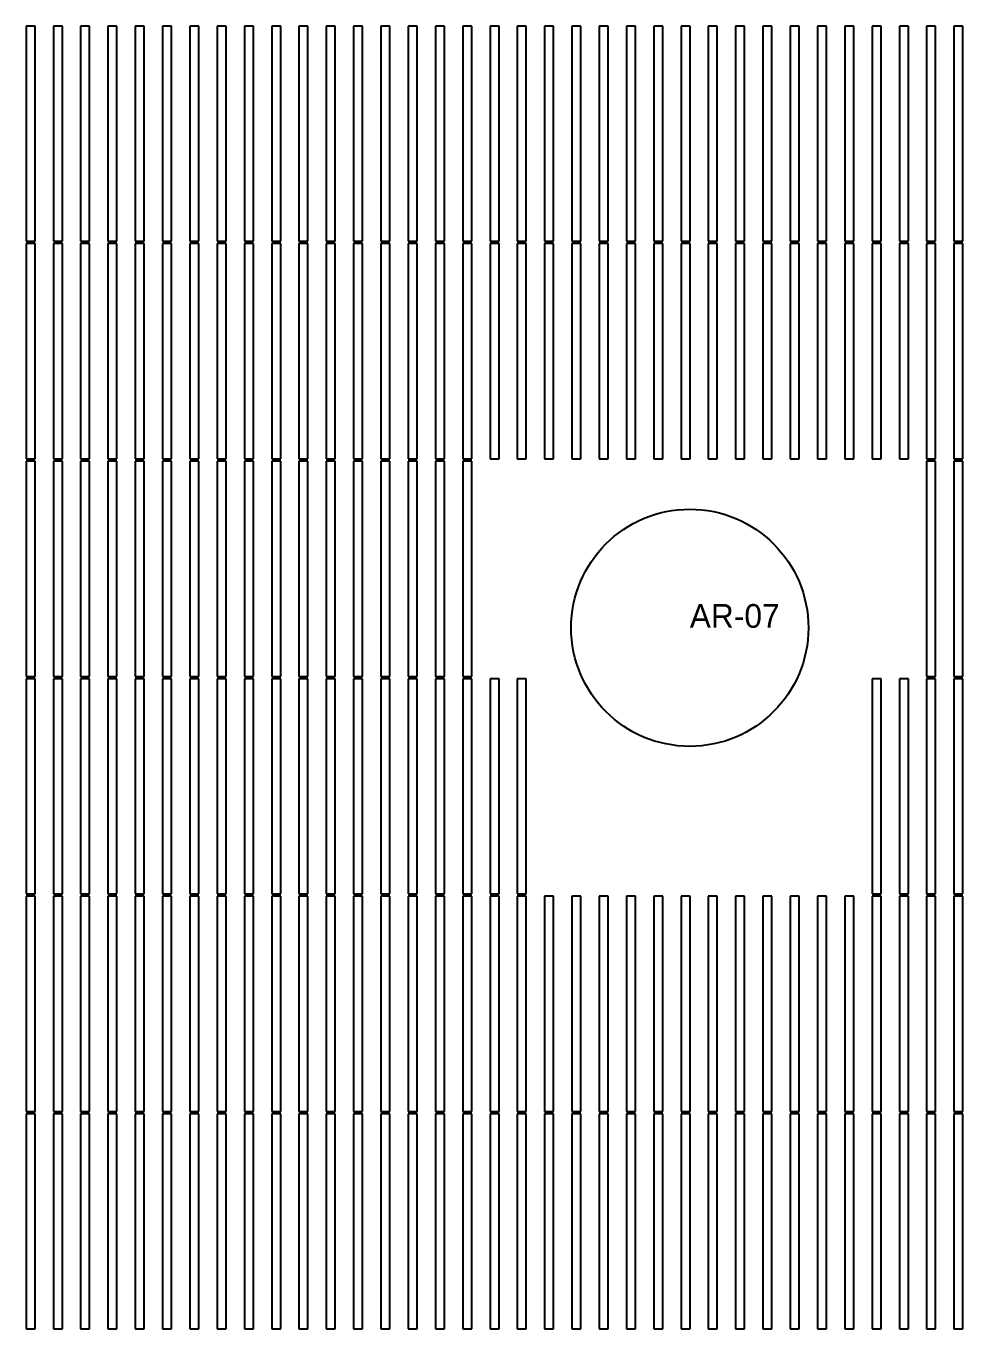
# Model space of a CAD drawing. Header units: metres. Extents: x 570524 to 572472, y 4163279 to 4164690.
# Drawn here: x 571003.6 to 571240.6, y 4163949.4 to 4164279 of the extents above; entities that cross this region are included whole.
import ezdxf

# ---------------------------------------------------------------- set-up
doc = ezdxf.new("R2010")
doc.units = ezdxf.units.M

msp = doc.modelspace()

# ---------------------------------------------------------------- linework, layer by layer
at = {"layer": 'EXCLUSION'}
msp.add_circle((571171.53, 4164126.8), 30, dxfattribs=at)
at = {"layer": 'PV_TABLE'}
for p, q in [((571005.919, 4164279.015), (571003.641, 4164279.015)), ((571003.641, 4164279.015), (571003.641, 4164224.585)), ((571005.919, 4164224.585), (571005.919, 4164279.015)), ((571012.829, 4164279.015), (571010.551, 4164279.015)), ((571010.551, 4164279.015), (571010.551, 4164224.585)), ((571012.829, 4164224.585), (571012.829, 4164279.015)), ((571019.729, 4164279.015), (571017.451, 4164279.015)), ((571017.451, 4164279.015), (571017.451, 4164224.585)), ((571019.729, 4164224.585), (571019.729, 4164279.015)), ((571026.629, 4164279.015), (571024.351, 4164279.015)), ((571024.351, 4164279.015), (571024.351, 4164224.585)), ((571026.629, 4164224.585), (571026.629, 4164279.015)), ((571033.539, 4164279.015), (571031.261, 4164279.015)), ((571031.261, 4164279.015), (571031.261, 4164224.585)), ((571033.539, 4164224.585), (571033.539, 4164279.015)), ((571040.439, 4164279.015), (571038.161, 4164279.015)), ((571038.161, 4164279.015), (571038.161, 4164224.585)), ((571040.439, 4164224.585), (571040.439, 4164279.015)), ((571047.339, 4164279.015), (571045.061, 4164279.015)), ((571045.061, 4164279.015), (571045.061, 4164224.585)), ((571047.339, 4164224.585), (571047.339, 4164279.015)), ((571054.249, 4164279.015), (571051.971, 4164279.015)), ((571051.971, 4164279.015), (571051.971, 4164224.585)), ((571054.249, 4164224.585), (571054.249, 4164279.015)), ((571061.149, 4164279.015), (571058.871, 4164279.015)), ((571058.871, 4164279.015), (571058.871, 4164224.585)), ((571061.149, 4164224.585), (571061.149, 4164279.015)), ((571068.049, 4164279.015), (571065.771, 4164279.015)), ((571065.771, 4164279.015), (571065.771, 4164224.585)), ((571068.049, 4164224.585), (571068.049, 4164279.015)), ((571074.949, 4164279.015), (571072.671, 4164279.015)), ((571072.671, 4164279.015), (571072.671, 4164224.585)), ((571074.949, 4164224.585), (571074.949, 4164279.015)), ((571081.859, 4164279.015), (571079.581, 4164279.015)), ((571079.581, 4164279.015), (571079.581, 4164224.585)), ((571081.859, 4164224.585), (571081.859, 4164279.015)), ((571088.759, 4164279.015), (571086.481, 4164279.015)), ((571086.481, 4164279.015), (571086.481, 4164224.585)), ((571088.759, 4164224.585), (571088.759, 4164279.015)), ((571095.659, 4164279.015), (571093.381, 4164279.015)), ((571093.381, 4164279.015), (571093.381, 4164224.585)), ((571095.659, 4164224.585), (571095.659, 4164279.015)), ((571102.569, 4164279.015), (571100.291, 4164279.015)), ((571100.291, 4164279.015), (571100.291, 4164224.585)), ((571102.569, 4164224.585), (571102.569, 4164279.015)), ((571109.469, 4164279.015), (571107.191, 4164279.015)), ((571107.191, 4164279.015), (571107.191, 4164224.585)), ((571109.469, 4164224.585), (571109.469, 4164279.015)), ((571116.369, 4164279.015), (571114.091, 4164279.015)), ((571114.091, 4164279.015), (571114.091, 4164224.585)), ((571116.369, 4164224.585), (571116.369, 4164279.015)), ((571123.279, 4164279.015), (571121.001, 4164279.015)), ((571121.001, 4164279.015), (571121.001, 4164224.585)), ((571123.279, 4164224.585), (571123.279, 4164279.015)), ((571130.179, 4164279.015), (571127.901, 4164279.015)), ((571127.901, 4164279.015), (571127.901, 4164224.585)), ((571130.179, 4164224.585), (571130.179, 4164279.015)), ((571137.079, 4164279.015), (571134.801, 4164279.015)), ((571134.801, 4164279.015), (571134.801, 4164224.585)), ((571137.079, 4164224.585), (571137.079, 4164279.015)), ((571143.979, 4164279.015), (571141.701, 4164279.015)), ((571141.701, 4164279.015), (571141.701, 4164224.585)), ((571143.979, 4164224.585), (571143.979, 4164279.015)), ((571150.889, 4164279.015), (571148.611, 4164279.015)), ((571148.611, 4164279.015), (571148.611, 4164224.585)), ((571150.889, 4164224.585), (571150.889, 4164279.015)), ((571157.789, 4164279.015), (571155.511, 4164279.015)), ((571155.511, 4164279.015), (571155.511, 4164224.585)), ((571157.789, 4164224.585), (571157.789, 4164279.015)), ((571164.689, 4164279.015), (571162.411, 4164279.015)), ((571162.411, 4164279.015), (571162.411, 4164224.585)), ((571164.689, 4164224.585), (571164.689, 4164279.015)), ((571171.599, 4164279.015), (571169.321, 4164279.015)), ((571169.321, 4164279.015), (571169.321, 4164224.585)), ((571171.599, 4164224.585), (571171.599, 4164279.015)), ((571178.499, 4164279.015), (571176.221, 4164279.015)), ((571176.221, 4164279.015), (571176.221, 4164224.585)), ((571178.499, 4164224.585), (571178.499, 4164279.015)), ((571185.399, 4164279.015), (571183.121, 4164279.015)), ((571183.121, 4164279.015), (571183.121, 4164224.585)), ((571185.399, 4164224.585), (571185.399, 4164279.015)), ((571192.309, 4164279.015), (571190.031, 4164279.015)), ((571190.031, 4164279.015), (571190.031, 4164224.585)), ((571192.309, 4164224.585), (571192.309, 4164279.015)), ((571199.209, 4164279.015), (571196.931, 4164279.015)), ((571196.931, 4164279.015), (571196.931, 4164224.585)), ((571199.209, 4164224.585), (571199.209, 4164279.015)), ((571206.109, 4164279.015), (571203.831, 4164279.015)), ((571203.831, 4164279.015), (571203.831, 4164224.585)), ((571206.109, 4164224.585), (571206.109, 4164279.015)), ((571213.009, 4164279.015), (571210.731, 4164279.015)), ((571210.731, 4164279.015), (571210.731, 4164224.585)), ((571213.009, 4164224.585), (571213.009, 4164279.015)), ((571219.919, 4164279.015), (571217.641, 4164279.015)), ((571217.641, 4164279.015), (571217.641, 4164224.585)), ((571219.919, 4164224.585), (571219.919, 4164279.015)), ((571226.819, 4164279.015), (571224.541, 4164279.015)), ((571224.541, 4164279.015), (571224.541, 4164224.585)), ((571226.819, 4164224.585), (571226.819, 4164279.015)), ((571233.719, 4164279.015), (571231.441, 4164279.015)), ((571231.441, 4164279.015), (571231.441, 4164224.585)), ((571233.719, 4164224.585), (571233.719, 4164279.015)), ((571240.629, 4164279.015), (571238.351, 4164279.015)), ((571238.351, 4164279.015), (571238.351, 4164224.585)), ((571240.629, 4164224.585), (571240.629, 4164279.015)), ((571003.641, 4164224.585), (571005.919, 4164224.585)), ((571005.919, 4164223.975), (571003.641, 4164223.975)), ((571003.641, 4164223.975), (571003.641, 4164169.545)), ((571005.919, 4164169.545), (571005.919, 4164223.975)), ((571010.551, 4164224.585), (571012.829, 4164224.585)), ((571012.829, 4164223.975), (571010.551, 4164223.975)), ((571010.551, 4164223.975), (571010.551, 4164169.545)), ((571012.829, 4164169.545), (571012.829, 4164223.975)), ((571017.451, 4164224.585), (571019.729, 4164224.585)), ((571019.729, 4164223.975), (571017.451, 4164223.975)), ((571017.451, 4164223.975), (571017.451, 4164169.545)), ((571019.729, 4164169.545), (571019.729, 4164223.975)), ((571024.351, 4164224.585), (571026.629, 4164224.585)), ((571026.629, 4164223.975), (571024.351, 4164223.975)), ((571024.351, 4164223.975), (571024.351, 4164169.545)), ((571026.629, 4164169.545), (571026.629, 4164223.975)), ((571031.261, 4164224.585), (571033.539, 4164224.585)), ((571033.539, 4164223.975), (571031.261, 4164223.975)), ((571031.261, 4164223.975), (571031.261, 4164169.545)), ((571033.539, 4164169.545), (571033.539, 4164223.975)), ((571038.161, 4164224.585), (571040.439, 4164224.585)), ((571040.439, 4164223.975), (571038.161, 4164223.975)), ((571038.161, 4164223.975), (571038.161, 4164169.545)), ((571040.439, 4164169.545), (571040.439, 4164223.975)), ((571045.061, 4164224.585), (571047.339, 4164224.585)), ((571047.339, 4164223.975), (571045.061, 4164223.975)), ((571045.061, 4164223.975), (571045.061, 4164169.545)), ((571047.339, 4164169.545), (571047.339, 4164223.975)), ((571051.971, 4164224.585), (571054.249, 4164224.585)), ((571054.249, 4164223.975), (571051.971, 4164223.975)), ((571051.971, 4164223.975), (571051.971, 4164169.545)), ((571054.249, 4164169.545), (571054.249, 4164223.975)), ((571058.871, 4164224.585), (571061.149, 4164224.585)), ((571061.149, 4164223.975), (571058.871, 4164223.975)), ((571058.871, 4164223.975), (571058.871, 4164169.545)), ((571061.149, 4164169.545), (571061.149, 4164223.975)), ((571065.771, 4164224.585), (571068.049, 4164224.585)), ((571068.049, 4164223.975), (571065.771, 4164223.975)), ((571065.771, 4164223.975), (571065.771, 4164169.545)), ((571068.049, 4164169.545), (571068.049, 4164223.975)), ((571072.671, 4164224.585), (571074.949, 4164224.585)), ((571074.949, 4164223.975), (571072.671, 4164223.975)), ((571072.671, 4164223.975), (571072.671, 4164169.545)), ((571074.949, 4164169.545), (571074.949, 4164223.975)), ((571079.581, 4164224.585), (571081.859, 4164224.585)), ((571081.859, 4164223.975), (571079.581, 4164223.975)), ((571079.581, 4164223.975), (571079.581, 4164169.545)), ((571081.859, 4164169.545), (571081.859, 4164223.975)), ((571086.481, 4164224.585), (571088.759, 4164224.585)), ((571088.759, 4164223.975), (571086.481, 4164223.975)), ((571086.481, 4164223.975), (571086.481, 4164169.545)), ((571088.759, 4164169.545), (571088.759, 4164223.975)), ((571093.381, 4164224.585), (571095.659, 4164224.585)), ((571095.659, 4164223.975), (571093.381, 4164223.975)), ((571093.381, 4164223.975), (571093.381, 4164169.545)), ((571095.659, 4164169.545), (571095.659, 4164223.975)), ((571100.291, 4164224.585), (571102.569, 4164224.585)), ((571102.569, 4164223.975), (571100.291, 4164223.975)), ((571100.291, 4164223.975), (571100.291, 4164169.545)), ((571102.569, 4164169.545), (571102.569, 4164223.975)), ((571107.191, 4164224.585), (571109.469, 4164224.585)), ((571109.469, 4164223.975), (571107.191, 4164223.975)), ((571107.191, 4164223.975), (571107.191, 4164169.545)), ((571109.469, 4164169.545), (571109.469, 4164223.975)), ((571114.091, 4164224.585), (571116.369, 4164224.585)), ((571116.369, 4164223.975), (571114.091, 4164223.975)), ((571114.091, 4164223.975), (571114.091, 4164169.545)), ((571116.369, 4164169.545), (571116.369, 4164223.975)), ((571121.001, 4164224.585), (571123.279, 4164224.585)), ((571123.279, 4164223.975), (571121.001, 4164223.975)), ((571121.001, 4164223.975), (571121.001, 4164169.545)), ((571123.279, 4164169.545), (571123.279, 4164223.975)), ((571127.901, 4164224.585), (571130.179, 4164224.585)), ((571130.179, 4164223.975), (571127.901, 4164223.975)), ((571127.901, 4164223.975), (571127.901, 4164169.545)), ((571130.179, 4164169.545), (571130.179, 4164223.975)), ((571134.801, 4164224.585), (571137.079, 4164224.585)), ((571137.079, 4164223.975), (571134.801, 4164223.975)), ((571134.801, 4164223.975), (571134.801, 4164169.545)), ((571137.079, 4164169.545), (571137.079, 4164223.975)), ((571141.701, 4164224.585), (571143.979, 4164224.585)), ((571143.979, 4164223.975), (571141.701, 4164223.975)), ((571141.701, 4164223.975), (571141.701, 4164169.545)), ((571143.979, 4164169.545), (571143.979, 4164223.975)), ((571148.611, 4164224.585), (571150.889, 4164224.585)), ((571150.889, 4164223.975), (571148.611, 4164223.975)), ((571148.611, 4164223.975), (571148.611, 4164169.545)), ((571150.889, 4164169.545), (571150.889, 4164223.975)), ((571155.511, 4164224.585), (571157.789, 4164224.585)), ((571157.789, 4164223.975), (571155.511, 4164223.975)), ((571155.511, 4164223.975), (571155.511, 4164169.545)), ((571157.789, 4164169.545), (571157.789, 4164223.975)), ((571162.411, 4164224.585), (571164.689, 4164224.585)), ((571164.689, 4164223.975), (571162.411, 4164223.975)), ((571162.411, 4164223.975), (571162.411, 4164169.545)), ((571164.689, 4164169.545), (571164.689, 4164223.975)), ((571169.321, 4164224.585), (571171.599, 4164224.585)), ((571171.599, 4164223.975), (571169.321, 4164223.975)), ((571169.321, 4164223.975), (571169.321, 4164169.545)), ((571171.599, 4164169.545), (571171.599, 4164223.975)), ((571176.221, 4164224.585), (571178.499, 4164224.585)), ((571178.499, 4164223.975), (571176.221, 4164223.975)), ((571176.221, 4164223.975), (571176.221, 4164169.545)), ((571178.499, 4164169.545), (571178.499, 4164223.975)), ((571183.121, 4164224.585), (571185.399, 4164224.585)), ((571185.399, 4164223.975), (571183.121, 4164223.975)), ((571183.121, 4164223.975), (571183.121, 4164169.545)), ((571185.399, 4164169.545), (571185.399, 4164223.975)), ((571190.031, 4164224.585), (571192.309, 4164224.585)), ((571192.309, 4164223.975), (571190.031, 4164223.975)), ((571190.031, 4164223.975), (571190.031, 4164169.545)), ((571192.309, 4164169.545), (571192.309, 4164223.975)), ((571196.931, 4164224.585), (571199.209, 4164224.585)), ((571199.209, 4164223.975), (571196.931, 4164223.975)), ((571196.931, 4164223.975), (571196.931, 4164169.545)), ((571199.209, 4164169.545), (571199.209, 4164223.975)), ((571203.831, 4164224.585), (571206.109, 4164224.585)), ((571206.109, 4164223.975), (571203.831, 4164223.975)), ((571203.831, 4164223.975), (571203.831, 4164169.545)), ((571206.109, 4164169.545), (571206.109, 4164223.975)), ((571210.731, 4164224.585), (571213.009, 4164224.585)), ((571213.009, 4164223.975), (571210.731, 4164223.975)), ((571210.731, 4164223.975), (571210.731, 4164169.545)), ((571213.009, 4164169.545), (571213.009, 4164223.975)), ((571217.641, 4164224.585), (571219.919, 4164224.585)), ((571219.919, 4164223.975), (571217.641, 4164223.975)), ((571217.641, 4164223.975), (571217.641, 4164169.545)), ((571219.919, 4164169.545), (571219.919, 4164223.975)), ((571224.541, 4164224.585), (571226.819, 4164224.585)), ((571226.819, 4164223.975), (571224.541, 4164223.975)), ((571224.541, 4164223.975), (571224.541, 4164169.545)), ((571226.819, 4164169.545), (571226.819, 4164223.975)), ((571231.441, 4164224.585), (571233.719, 4164224.585)), ((571233.719, 4164223.975), (571231.441, 4164223.975)), ((571231.441, 4164223.975), (571231.441, 4164169.545)), ((571233.719, 4164169.545), (571233.719, 4164223.975)), ((571238.351, 4164224.585), (571240.629, 4164224.585)), ((571240.629, 4164223.975), (571238.351, 4164223.975)), ((571238.351, 4164223.975), (571238.351, 4164169.545)), ((571240.629, 4164169.545), (571240.629, 4164223.975)), ((571003.641, 4164169.545), (571005.919, 4164169.545)), ((571005.919, 4164168.945), (571003.641, 4164168.945)), ((571003.641, 4164168.945), (571003.641, 4164114.515)), ((571005.919, 4164114.515), (571005.919, 4164168.945)), ((571010.551, 4164169.545), (571012.829, 4164169.545)), ((571012.829, 4164168.945), (571010.551, 4164168.945)), ((571010.551, 4164168.945), (571010.551, 4164114.515)), ((571012.829, 4164114.515), (571012.829, 4164168.945)), ((571017.451, 4164169.545), (571019.729, 4164169.545)), ((571019.729, 4164168.945), (571017.451, 4164168.945)), ((571017.451, 4164168.945), (571017.451, 4164114.515)), ((571019.729, 4164114.515), (571019.729, 4164168.945)), ((571024.351, 4164169.545), (571026.629, 4164169.545)), ((571026.629, 4164168.945), (571024.351, 4164168.945)), ((571024.351, 4164168.945), (571024.351, 4164114.515)), ((571026.629, 4164114.515), (571026.629, 4164168.945)), ((571031.261, 4164169.545), (571033.539, 4164169.545)), ((571033.539, 4164168.945), (571031.261, 4164168.945)), ((571031.261, 4164168.945), (571031.261, 4164114.515)), ((571033.539, 4164114.515), (571033.539, 4164168.945)), ((571038.161, 4164169.545), (571040.439, 4164169.545)), ((571040.439, 4164168.945), (571038.161, 4164168.945)), ((571038.161, 4164168.945), (571038.161, 4164114.515)), ((571040.439, 4164114.515), (571040.439, 4164168.945)), ((571045.061, 4164169.545), (571047.339, 4164169.545)), ((571047.339, 4164168.945), (571045.061, 4164168.945)), ((571045.061, 4164168.945), (571045.061, 4164114.515)), ((571047.339, 4164114.515), (571047.339, 4164168.945)), ((571051.971, 4164169.545), (571054.249, 4164169.545)), ((571054.249, 4164168.945), (571051.971, 4164168.945)), ((571051.971, 4164168.945), (571051.971, 4164114.515)), ((571054.249, 4164114.515), (571054.249, 4164168.945)), ((571058.871, 4164169.545), (571061.149, 4164169.545)), ((571061.149, 4164168.945), (571058.871, 4164168.945)), ((571058.871, 4164168.945), (571058.871, 4164114.515)), ((571061.149, 4164114.515), (571061.149, 4164168.945)), ((571065.771, 4164169.545), (571068.049, 4164169.545)), ((571068.049, 4164168.945), (571065.771, 4164168.945)), ((571065.771, 4164168.945), (571065.771, 4164114.515)), ((571068.049, 4164114.515), (571068.049, 4164168.945)), ((571072.671, 4164169.545), (571074.949, 4164169.545)), ((571074.949, 4164168.945), (571072.671, 4164168.945)), ((571072.671, 4164168.945), (571072.671, 4164114.515)), ((571074.949, 4164114.515), (571074.949, 4164168.945)), ((571079.581, 4164169.545), (571081.859, 4164169.545)), ((571081.859, 4164168.945), (571079.581, 4164168.945)), ((571079.581, 4164168.945), (571079.581, 4164114.515)), ((571081.859, 4164114.515), (571081.859, 4164168.945)), ((571086.481, 4164169.545), (571088.759, 4164169.545)), ((571088.759, 4164168.945), (571086.481, 4164168.945)), ((571086.481, 4164168.945), (571086.481, 4164114.515)), ((571088.759, 4164114.515), (571088.759, 4164168.945)), ((571093.381, 4164169.545), (571095.659, 4164169.545)), ((571095.659, 4164168.945), (571093.381, 4164168.945)), ((571093.381, 4164168.945), (571093.381, 4164114.515)), ((571095.659, 4164114.515), (571095.659, 4164168.945)), ((571100.291, 4164169.545), (571102.569, 4164169.545)), ((571102.569, 4164168.945), (571100.291, 4164168.945)), ((571100.291, 4164168.945), (571100.291, 4164114.515)), ((571102.569, 4164114.515), (571102.569, 4164168.945)), ((571107.191, 4164169.545), (571109.469, 4164169.545)), ((571109.469, 4164168.945), (571107.191, 4164168.945)), ((571107.191, 4164168.945), (571107.191, 4164114.515)), ((571109.469, 4164114.515), (571109.469, 4164168.945)), ((571114.091, 4164169.545), (571116.369, 4164169.545)), ((571116.369, 4164168.945), (571114.091, 4164168.945)), ((571114.091, 4164168.945), (571114.091, 4164114.515)), ((571116.369, 4164114.515), (571116.369, 4164168.945)), ((571121.001, 4164169.545), (571123.279, 4164169.545)), ((571127.901, 4164169.545), (571130.179, 4164169.545)), ((571134.801, 4164169.545), (571137.079, 4164169.545)), ((571141.701, 4164169.545), (571143.979, 4164169.545)), ((571148.611, 4164169.545), (571150.889, 4164169.545)), ((571155.511, 4164169.545), (571157.789, 4164169.545)), ((571162.411, 4164169.545), (571164.689, 4164169.545)), ((571169.321, 4164169.545), (571171.599, 4164169.545)), ((571176.221, 4164169.545), (571178.499, 4164169.545)), ((571183.121, 4164169.545), (571185.399, 4164169.545)), ((571190.031, 4164169.545), (571192.309, 4164169.545)), ((571196.931, 4164169.545), (571199.209, 4164169.545)), ((571203.831, 4164169.545), (571206.109, 4164169.545)), ((571210.731, 4164169.545), (571213.009, 4164169.545)), ((571217.641, 4164169.545), (571219.919, 4164169.545)), ((571224.541, 4164169.545), (571226.819, 4164169.545)), ((571231.441, 4164169.545), (571233.719, 4164169.545)), ((571233.719, 4164168.945), (571231.441, 4164168.945)), ((571231.441, 4164168.945), (571231.441, 4164114.515)), ((571233.719, 4164114.515), (571233.719, 4164168.945)), ((571238.351, 4164169.545), (571240.629, 4164169.545)), ((571240.629, 4164168.945), (571238.351, 4164168.945)), ((571238.351, 4164168.945), (571238.351, 4164114.515)), ((571240.629, 4164114.515), (571240.629, 4164168.945)), ((571003.641, 4164114.515), (571005.919, 4164114.515)), ((571005.919, 4164113.915), (571003.641, 4164113.915)), ((571003.641, 4164113.915), (571003.641, 4164059.485)), ((571005.919, 4164059.485), (571005.919, 4164113.915)), ((571010.551, 4164114.515), (571012.829, 4164114.515)), ((571012.829, 4164113.915), (571010.551, 4164113.915)), ((571010.551, 4164113.915), (571010.551, 4164059.485)), ((571012.829, 4164059.485), (571012.829, 4164113.915)), ((571017.451, 4164114.515), (571019.729, 4164114.515)), ((571019.729, 4164113.915), (571017.451, 4164113.915)), ((571017.451, 4164113.915), (571017.451, 4164059.485)), ((571019.729, 4164059.485), (571019.729, 4164113.915)), ((571024.351, 4164114.515), (571026.629, 4164114.515)), ((571026.629, 4164113.915), (571024.351, 4164113.915)), ((571024.351, 4164113.915), (571024.351, 4164059.485)), ((571026.629, 4164059.485), (571026.629, 4164113.915)), ((571031.261, 4164114.515), (571033.539, 4164114.515)), ((571033.539, 4164113.915), (571031.261, 4164113.915)), ((571031.261, 4164113.915), (571031.261, 4164059.485)), ((571033.539, 4164059.485), (571033.539, 4164113.915)), ((571038.161, 4164114.515), (571040.439, 4164114.515)), ((571040.439, 4164113.915), (571038.161, 4164113.915)), ((571038.161, 4164113.915), (571038.161, 4164059.485)), ((571040.439, 4164059.485), (571040.439, 4164113.915)), ((571045.061, 4164114.515), (571047.339, 4164114.515)), ((571047.339, 4164113.915), (571045.061, 4164113.915)), ((571045.061, 4164113.915), (571045.061, 4164059.485)), ((571047.339, 4164059.485), (571047.339, 4164113.915)), ((571051.971, 4164114.515), (571054.249, 4164114.515)), ((571054.249, 4164113.915), (571051.971, 4164113.915)), ((571051.971, 4164113.915), (571051.971, 4164059.485)), ((571054.249, 4164059.485), (571054.249, 4164113.915)), ((571058.871, 4164114.515), (571061.149, 4164114.515)), ((571061.149, 4164113.915), (571058.871, 4164113.915)), ((571058.871, 4164113.915), (571058.871, 4164059.485)), ((571061.149, 4164059.485), (571061.149, 4164113.915)), ((571065.771, 4164114.515), (571068.049, 4164114.515)), ((571068.049, 4164113.915), (571065.771, 4164113.915)), ((571065.771, 4164113.915), (571065.771, 4164059.485)), ((571068.049, 4164059.485), (571068.049, 4164113.915)), ((571072.671, 4164114.515), (571074.949, 4164114.515)), ((571074.949, 4164113.915), (571072.671, 4164113.915)), ((571072.671, 4164113.915), (571072.671, 4164059.485)), ((571074.949, 4164059.485), (571074.949, 4164113.915)), ((571079.581, 4164114.515), (571081.859, 4164114.515)), ((571081.859, 4164113.915), (571079.581, 4164113.915)), ((571079.581, 4164113.915), (571079.581, 4164059.485)), ((571081.859, 4164059.485), (571081.859, 4164113.915)), ((571086.481, 4164114.515), (571088.759, 4164114.515)), ((571088.759, 4164113.915), (571086.481, 4164113.915)), ((571086.481, 4164113.915), (571086.481, 4164059.485)), ((571088.759, 4164059.485), (571088.759, 4164113.915)), ((571093.381, 4164114.515), (571095.659, 4164114.515)), ((571095.659, 4164113.915), (571093.381, 4164113.915)), ((571093.381, 4164113.915), (571093.381, 4164059.485)), ((571095.659, 4164059.485), (571095.659, 4164113.915)), ((571100.291, 4164114.515), (571102.569, 4164114.515)), ((571102.569, 4164113.915), (571100.291, 4164113.915)), ((571100.291, 4164113.915), (571100.291, 4164059.485)), ((571102.569, 4164059.485), (571102.569, 4164113.915)), ((571107.191, 4164114.515), (571109.469, 4164114.515)), ((571109.469, 4164113.915), (571107.191, 4164113.915)), ((571107.191, 4164113.915), (571107.191, 4164059.485)), ((571109.469, 4164059.485), (571109.469, 4164113.915)), ((571114.091, 4164114.515), (571116.369, 4164114.515)), ((571116.369, 4164113.915), (571114.091, 4164113.915)), ((571114.091, 4164113.915), (571114.091, 4164059.485)), ((571116.369, 4164059.485), (571116.369, 4164113.915)), ((571123.279, 4164113.915), (571121.001, 4164113.915)), ((571121.001, 4164113.915), (571121.001, 4164059.485)), ((571123.279, 4164059.485), (571123.279, 4164113.915)), ((571130.179, 4164113.915), (571127.901, 4164113.915)), ((571127.901, 4164113.915), (571127.901, 4164059.485)), ((571130.179, 4164059.485), (571130.179, 4164113.915)), ((571219.919, 4164113.915), (571217.641, 4164113.915)), ((571217.641, 4164113.915), (571217.641, 4164059.485)), ((571219.919, 4164059.485), (571219.919, 4164113.915)), ((571226.819, 4164113.915), (571224.541, 4164113.915)), ((571224.541, 4164113.915), (571224.541, 4164059.485)), ((571226.819, 4164059.485), (571226.819, 4164113.915)), ((571231.441, 4164114.515), (571233.719, 4164114.515)), ((571233.719, 4164113.915), (571231.441, 4164113.915)), ((571231.441, 4164113.915), (571231.441, 4164059.485)), ((571233.719, 4164059.485), (571233.719, 4164113.915)), ((571238.351, 4164114.515), (571240.629, 4164114.515)), ((571240.629, 4164113.915), (571238.351, 4164113.915)), ((571238.351, 4164113.915), (571238.351, 4164059.485)), ((571240.629, 4164059.485), (571240.629, 4164113.915)), ((571003.641, 4164059.485), (571005.919, 4164059.485)), ((571005.919, 4164058.885), (571003.641, 4164058.885)), ((571003.641, 4164058.885), (571003.641, 4164004.455)), ((571005.919, 4164004.455), (571005.919, 4164058.885)), ((571010.551, 4164059.485), (571012.829, 4164059.485)), ((571012.829, 4164058.885), (571010.551, 4164058.885)), ((571010.551, 4164058.885), (571010.551, 4164004.455)), ((571012.829, 4164004.455), (571012.829, 4164058.885)), ((571017.451, 4164059.485), (571019.729, 4164059.485)), ((571019.729, 4164058.885), (571017.451, 4164058.885)), ((571017.451, 4164058.885), (571017.451, 4164004.455)), ((571019.729, 4164004.455), (571019.729, 4164058.885)), ((571024.351, 4164059.485), (571026.629, 4164059.485)), ((571026.629, 4164058.885), (571024.351, 4164058.885)), ((571024.351, 4164058.885), (571024.351, 4164004.455)), ((571026.629, 4164004.455), (571026.629, 4164058.885)), ((571031.261, 4164059.485), (571033.539, 4164059.485)), ((571033.539, 4164058.885), (571031.261, 4164058.885)), ((571031.261, 4164058.885), (571031.261, 4164004.455)), ((571033.539, 4164004.455), (571033.539, 4164058.885)), ((571038.161, 4164059.485), (571040.439, 4164059.485)), ((571040.439, 4164058.885), (571038.161, 4164058.885)), ((571038.161, 4164058.885), (571038.161, 4164004.455)), ((571040.439, 4164004.455), (571040.439, 4164058.885)), ((571045.061, 4164059.485), (571047.339, 4164059.485)), ((571047.339, 4164058.885), (571045.061, 4164058.885)), ((571045.061, 4164058.885), (571045.061, 4164004.455)), ((571047.339, 4164004.455), (571047.339, 4164058.885)), ((571051.971, 4164059.485), (571054.249, 4164059.485)), ((571054.249, 4164058.885), (571051.971, 4164058.885)), ((571051.971, 4164058.885), (571051.971, 4164004.455)), ((571054.249, 4164004.455), (571054.249, 4164058.885)), ((571058.871, 4164059.485), (571061.149, 4164059.485)), ((571061.149, 4164058.885), (571058.871, 4164058.885)), ((571058.871, 4164058.885), (571058.871, 4164004.455)), ((571061.149, 4164004.455), (571061.149, 4164058.885)), ((571065.771, 4164059.485), (571068.049, 4164059.485)), ((571068.049, 4164058.885), (571065.771, 4164058.885)), ((571065.771, 4164058.885), (571065.771, 4164004.455)), ((571068.049, 4164004.455), (571068.049, 4164058.885)), ((571072.671, 4164059.485), (571074.949, 4164059.485)), ((571074.949, 4164058.885), (571072.671, 4164058.885)), ((571072.671, 4164058.885), (571072.671, 4164004.455)), ((571074.949, 4164004.455), (571074.949, 4164058.885)), ((571079.581, 4164059.485), (571081.859, 4164059.485)), ((571081.859, 4164058.885), (571079.581, 4164058.885)), ((571079.581, 4164058.885), (571079.581, 4164004.455)), ((571081.859, 4164004.455), (571081.859, 4164058.885)), ((571086.481, 4164059.485), (571088.759, 4164059.485)), ((571088.759, 4164058.885), (571086.481, 4164058.885)), ((571086.481, 4164058.885), (571086.481, 4164004.455)), ((571088.759, 4164004.455), (571088.759, 4164058.885)), ((571093.381, 4164059.485), (571095.659, 4164059.485)), ((571095.659, 4164058.885), (571093.381, 4164058.885)), ((571093.381, 4164058.885), (571093.381, 4164004.455)), ((571095.659, 4164004.455), (571095.659, 4164058.885)), ((571100.291, 4164059.485), (571102.569, 4164059.485)), ((571102.569, 4164058.885), (571100.291, 4164058.885)), ((571100.291, 4164058.885), (571100.291, 4164004.455)), ((571102.569, 4164004.455), (571102.569, 4164058.885)), ((571107.191, 4164059.485), (571109.469, 4164059.485)), ((571109.469, 4164058.885), (571107.191, 4164058.885)), ((571107.191, 4164058.885), (571107.191, 4164004.455)), ((571109.469, 4164004.455), (571109.469, 4164058.885)), ((571114.091, 4164059.485), (571116.369, 4164059.485)), ((571116.369, 4164058.885), (571114.091, 4164058.885)), ((571114.091, 4164058.885), (571114.091, 4164004.455)), ((571116.369, 4164004.455), (571116.369, 4164058.885)), ((571121.001, 4164059.485), (571123.279, 4164059.485)), ((571123.279, 4164058.885), (571121.001, 4164058.885)), ((571121.001, 4164058.885), (571121.001, 4164004.455)), ((571123.279, 4164004.455), (571123.279, 4164058.885)), ((571127.901, 4164059.485), (571130.179, 4164059.485)), ((571130.179, 4164058.885), (571127.901, 4164058.885)), ((571127.901, 4164058.885), (571127.901, 4164004.455)), ((571130.179, 4164004.455), (571130.179, 4164058.885)), ((571137.079, 4164058.885), (571134.801, 4164058.885)), ((571134.801, 4164058.885), (571134.801, 4164004.455)), ((571137.079, 4164004.455), (571137.079, 4164058.885)), ((571143.979, 4164058.885), (571141.701, 4164058.885)), ((571141.701, 4164058.885), (571141.701, 4164004.455)), ((571143.979, 4164004.455), (571143.979, 4164058.885)), ((571150.889, 4164058.885), (571148.611, 4164058.885)), ((571148.611, 4164058.885), (571148.611, 4164004.455)), ((571150.889, 4164004.455), (571150.889, 4164058.885)), ((571157.789, 4164058.885), (571155.511, 4164058.885)), ((571155.511, 4164058.885), (571155.511, 4164004.455)), ((571157.789, 4164004.455), (571157.789, 4164058.885)), ((571164.689, 4164058.885), (571162.411, 4164058.885)), ((571162.411, 4164058.885), (571162.411, 4164004.455)), ((571164.689, 4164004.455), (571164.689, 4164058.885)), ((571171.599, 4164058.885), (571169.321, 4164058.885)), ((571169.321, 4164058.885), (571169.321, 4164004.455)), ((571171.599, 4164004.455), (571171.599, 4164058.885)), ((571178.499, 4164058.885), (571176.221, 4164058.885)), ((571176.221, 4164058.885), (571176.221, 4164004.455)), ((571178.499, 4164004.455), (571178.499, 4164058.885)), ((571185.399, 4164058.885), (571183.121, 4164058.885)), ((571183.121, 4164058.885), (571183.121, 4164004.455)), ((571185.399, 4164004.455), (571185.399, 4164058.885)), ((571192.309, 4164058.885), (571190.031, 4164058.885)), ((571190.031, 4164058.885), (571190.031, 4164004.455)), ((571192.309, 4164004.455), (571192.309, 4164058.885)), ((571199.209, 4164058.885), (571196.931, 4164058.885)), ((571196.931, 4164058.885), (571196.931, 4164004.455)), ((571199.209, 4164004.455), (571199.209, 4164058.885)), ((571206.109, 4164058.885), (571203.831, 4164058.885)), ((571203.831, 4164058.885), (571203.831, 4164004.455)), ((571206.109, 4164004.455), (571206.109, 4164058.885)), ((571213.009, 4164058.885), (571210.731, 4164058.885)), ((571210.731, 4164058.885), (571210.731, 4164004.455)), ((571213.009, 4164004.455), (571213.009, 4164058.885)), ((571217.641, 4164059.485), (571219.919, 4164059.485)), ((571219.919, 4164058.885), (571217.641, 4164058.885)), ((571217.641, 4164058.885), (571217.641, 4164004.455)), ((571219.919, 4164004.455), (571219.919, 4164058.885)), ((571224.541, 4164059.485), (571226.819, 4164059.485)), ((571226.819, 4164058.885), (571224.541, 4164058.885)), ((571224.541, 4164058.885), (571224.541, 4164004.455)), ((571226.819, 4164004.455), (571226.819, 4164058.885)), ((571231.441, 4164059.485), (571233.719, 4164059.485)), ((571233.719, 4164058.885), (571231.441, 4164058.885)), ((571231.441, 4164058.885), (571231.441, 4164004.455)), ((571233.719, 4164004.455), (571233.719, 4164058.885)), ((571238.351, 4164059.485), (571240.629, 4164059.485)), ((571240.629, 4164058.885), (571238.351, 4164058.885)), ((571238.351, 4164058.885), (571238.351, 4164004.455)), ((571240.629, 4164004.455), (571240.629, 4164058.885)), ((571003.641, 4164004.455), (571005.919, 4164004.455)), ((571005.919, 4164003.855), (571003.641, 4164003.855)), ((571003.641, 4164003.855), (571003.641, 4163949.425)), ((571005.919, 4163949.425), (571005.919, 4164003.855)), ((571010.551, 4164004.455), (571012.829, 4164004.455)), ((571012.829, 4164003.855), (571010.551, 4164003.855)), ((571010.551, 4164003.855), (571010.551, 4163949.425)), ((571012.829, 4163949.425), (571012.829, 4164003.855)), ((571017.451, 4164004.455), (571019.729, 4164004.455)), ((571019.729, 4164003.855), (571017.451, 4164003.855)), ((571017.451, 4164003.855), (571017.451, 4163949.425)), ((571019.729, 4163949.425), (571019.729, 4164003.855)), ((571024.351, 4164004.455), (571026.629, 4164004.455)), ((571026.629, 4164003.855), (571024.351, 4164003.855)), ((571024.351, 4164003.855), (571024.351, 4163949.425)), ((571026.629, 4163949.425), (571026.629, 4164003.855)), ((571031.261, 4164004.455), (571033.539, 4164004.455)), ((571033.539, 4164003.855), (571031.261, 4164003.855)), ((571031.261, 4164003.855), (571031.261, 4163949.425)), ((571033.539, 4163949.425), (571033.539, 4164003.855)), ((571038.161, 4164004.455), (571040.439, 4164004.455)), ((571040.439, 4164003.855), (571038.161, 4164003.855)), ((571038.161, 4164003.855), (571038.161, 4163949.425)), ((571040.439, 4163949.425), (571040.439, 4164003.855)), ((571045.061, 4164004.455), (571047.339, 4164004.455)), ((571047.339, 4164003.855), (571045.061, 4164003.855)), ((571045.061, 4164003.855), (571045.061, 4163949.425)), ((571047.339, 4163949.425), (571047.339, 4164003.855)), ((571051.971, 4164004.455), (571054.249, 4164004.455)), ((571054.249, 4164003.855), (571051.971, 4164003.855)), ((571051.971, 4164003.855), (571051.971, 4163949.425)), ((571054.249, 4163949.425), (571054.249, 4164003.855)), ((571058.871, 4164004.455), (571061.149, 4164004.455)), ((571061.149, 4164003.855), (571058.871, 4164003.855)), ((571058.871, 4164003.855), (571058.871, 4163949.425)), ((571061.149, 4163949.425), (571061.149, 4164003.855)), ((571065.771, 4164004.455), (571068.049, 4164004.455)), ((571068.049, 4164003.855), (571065.771, 4164003.855)), ((571065.771, 4164003.855), (571065.771, 4163949.425)), ((571068.049, 4163949.425), (571068.049, 4164003.855)), ((571072.671, 4164004.455), (571074.949, 4164004.455)), ((571074.949, 4164003.855), (571072.671, 4164003.855)), ((571072.671, 4164003.855), (571072.671, 4163949.425)), ((571074.949, 4163949.425), (571074.949, 4164003.855)), ((571079.581, 4164004.455), (571081.859, 4164004.455)), ((571081.859, 4164003.855), (571079.581, 4164003.855)), ((571079.581, 4164003.855), (571079.581, 4163949.425)), ((571081.859, 4163949.425), (571081.859, 4164003.855)), ((571086.481, 4164004.455), (571088.759, 4164004.455)), ((571088.759, 4164003.855), (571086.481, 4164003.855)), ((571086.481, 4164003.855), (571086.481, 4163949.425)), ((571088.759, 4163949.425), (571088.759, 4164003.855)), ((571093.381, 4164004.455), (571095.659, 4164004.455)), ((571095.659, 4164003.855), (571093.381, 4164003.855)), ((571093.381, 4164003.855), (571093.381, 4163949.425)), ((571095.659, 4163949.425), (571095.659, 4164003.855)), ((571100.291, 4164004.455), (571102.569, 4164004.455)), ((571102.569, 4164003.855), (571100.291, 4164003.855)), ((571100.291, 4164003.855), (571100.291, 4163949.425)), ((571102.569, 4163949.425), (571102.569, 4164003.855)), ((571107.191, 4164004.455), (571109.469, 4164004.455)), ((571109.469, 4164003.855), (571107.191, 4164003.855)), ((571107.191, 4164003.855), (571107.191, 4163949.425)), ((571109.469, 4163949.425), (571109.469, 4164003.855)), ((571114.091, 4164004.455), (571116.369, 4164004.455)), ((571116.369, 4164003.855), (571114.091, 4164003.855)), ((571114.091, 4164003.855), (571114.091, 4163949.425)), ((571116.369, 4163949.425), (571116.369, 4164003.855)), ((571121.001, 4164004.455), (571123.279, 4164004.455)), ((571123.279, 4164003.855), (571121.001, 4164003.855)), ((571121.001, 4164003.855), (571121.001, 4163949.425)), ((571123.279, 4163949.425), (571123.279, 4164003.855)), ((571127.901, 4164004.455), (571130.179, 4164004.455)), ((571130.179, 4164003.855), (571127.901, 4164003.855)), ((571127.901, 4164003.855), (571127.901, 4163949.425)), ((571130.179, 4163949.425), (571130.179, 4164003.855)), ((571134.801, 4164004.455), (571137.079, 4164004.455)), ((571137.079, 4164003.855), (571134.801, 4164003.855)), ((571134.801, 4164003.855), (571134.801, 4163949.425)), ((571137.079, 4163949.425), (571137.079, 4164003.855)), ((571141.701, 4164004.455), (571143.979, 4164004.455)), ((571143.979, 4164003.855), (571141.701, 4164003.855)), ((571141.701, 4164003.855), (571141.701, 4163949.425)), ((571143.979, 4163949.425), (571143.979, 4164003.855)), ((571148.611, 4164004.455), (571150.889, 4164004.455)), ((571150.889, 4164003.855), (571148.611, 4164003.855)), ((571148.611, 4164003.855), (571148.611, 4163949.425)), ((571150.889, 4163949.425), (571150.889, 4164003.855)), ((571155.511, 4164004.455), (571157.789, 4164004.455)), ((571157.789, 4164003.855), (571155.511, 4164003.855)), ((571155.511, 4164003.855), (571155.511, 4163949.425)), ((571157.789, 4163949.425), (571157.789, 4164003.855)), ((571162.411, 4164004.455), (571164.689, 4164004.455)), ((571164.689, 4164003.855), (571162.411, 4164003.855)), ((571162.411, 4164003.855), (571162.411, 4163949.425)), ((571164.689, 4163949.425), (571164.689, 4164003.855)), ((571169.321, 4164004.455), (571171.599, 4164004.455)), ((571171.599, 4164003.855), (571169.321, 4164003.855)), ((571169.321, 4164003.855), (571169.321, 4163949.425)), ((571171.599, 4163949.425), (571171.599, 4164003.855)), ((571176.221, 4164004.455), (571178.499, 4164004.455)), ((571178.499, 4164003.855), (571176.221, 4164003.855)), ((571176.221, 4164003.855), (571176.221, 4163949.425)), ((571178.499, 4163949.425), (571178.499, 4164003.855)), ((571183.121, 4164004.455), (571185.399, 4164004.455)), ((571185.399, 4164003.855), (571183.121, 4164003.855)), ((571183.121, 4164003.855), (571183.121, 4163949.425)), ((571185.399, 4163949.425), (571185.399, 4164003.855)), ((571190.031, 4164004.455), (571192.309, 4164004.455)), ((571192.309, 4164003.855), (571190.031, 4164003.855)), ((571190.031, 4164003.855), (571190.031, 4163949.425)), ((571192.309, 4163949.425), (571192.309, 4164003.855)), ((571196.931, 4164004.455), (571199.209, 4164004.455)), ((571199.209, 4164003.855), (571196.931, 4164003.855)), ((571196.931, 4164003.855), (571196.931, 4163949.425)), ((571199.209, 4163949.425), (571199.209, 4164003.855)), ((571203.831, 4164004.455), (571206.109, 4164004.455)), ((571206.109, 4164003.855), (571203.831, 4164003.855)), ((571203.831, 4164003.855), (571203.831, 4163949.425)), ((571206.109, 4163949.425), (571206.109, 4164003.855)), ((571210.731, 4164004.455), (571213.009, 4164004.455)), ((571213.009, 4164003.855), (571210.731, 4164003.855)), ((571210.731, 4164003.855), (571210.731, 4163949.425)), ((571213.009, 4163949.425), (571213.009, 4164003.855)), ((571217.641, 4164004.455), (571219.919, 4164004.455)), ((571219.919, 4164003.855), (571217.641, 4164003.855)), ((571217.641, 4164003.855), (571217.641, 4163949.425)), ((571219.919, 4163949.425), (571219.919, 4164003.855)), ((571224.541, 4164004.455), (571226.819, 4164004.455)), ((571226.819, 4164003.855), (571224.541, 4164003.855)), ((571224.541, 4164003.855), (571224.541, 4163949.425)), ((571226.819, 4163949.425), (571226.819, 4164003.855)), ((571231.441, 4164004.455), (571233.719, 4164004.455)), ((571233.719, 4164003.855), (571231.441, 4164003.855)), ((571231.441, 4164003.855), (571231.441, 4163949.425)), ((571233.719, 4163949.425), (571233.719, 4164003.855)), ((571238.351, 4164004.455), (571240.629, 4164004.455)), ((571240.629, 4164003.855), (571238.351, 4164003.855)), ((571238.351, 4164003.855), (571238.351, 4163949.425)), ((571240.629, 4163949.425), (571240.629, 4164003.855)), ((571003.641, 4163949.425), (571005.919, 4163949.425)), ((571010.551, 4163949.425), (571012.829, 4163949.425)), ((571017.451, 4163949.425), (571019.729, 4163949.425)), ((571024.351, 4163949.425), (571026.629, 4163949.425)), ((571031.261, 4163949.425), (571033.539, 4163949.425)), ((571038.161, 4163949.425), (571040.439, 4163949.425)), ((571045.061, 4163949.425), (571047.339, 4163949.425)), ((571051.971, 4163949.425), (571054.249, 4163949.425)), ((571058.871, 4163949.425), (571061.149, 4163949.425)), ((571065.771, 4163949.425), (571068.049, 4163949.425)), ((571072.671, 4163949.425), (571074.949, 4163949.425)), ((571079.581, 4163949.425), (571081.859, 4163949.425)), ((571086.481, 4163949.425), (571088.759, 4163949.425)), ((571093.381, 4163949.425), (571095.659, 4163949.425)), ((571100.291, 4163949.425), (571102.569, 4163949.425)), ((571107.191, 4163949.425), (571109.469, 4163949.425)), ((571114.091, 4163949.425), (571116.369, 4163949.425)), ((571121.001, 4163949.425), (571123.279, 4163949.425)), ((571127.901, 4163949.425), (571130.179, 4163949.425)), ((571134.801, 4163949.425), (571137.079, 4163949.425)), ((571141.701, 4163949.425), (571143.979, 4163949.425)), ((571148.611, 4163949.425), (571150.889, 4163949.425)), ((571155.511, 4163949.425), (571157.789, 4163949.425)), ((571162.411, 4163949.425), (571164.689, 4163949.425)), ((571169.321, 4163949.425), (571171.599, 4163949.425)), ((571176.221, 4163949.425), (571178.499, 4163949.425)), ((571183.121, 4163949.425), (571185.399, 4163949.425)), ((571190.031, 4163949.425), (571192.309, 4163949.425)), ((571196.931, 4163949.425), (571199.209, 4163949.425)), ((571203.831, 4163949.425), (571206.109, 4163949.425)), ((571210.731, 4163949.425), (571213.009, 4163949.425)), ((571217.641, 4163949.425), (571219.919, 4163949.425)), ((571224.541, 4163949.425), (571226.819, 4163949.425)), ((571231.441, 4163949.425), (571233.719, 4163949.425)), ((571238.351, 4163949.425), (571240.629, 4163949.425))]:
    msp.add_line(p, q, dxfattribs=at)

# ---------------------------------------------------------------- texts
at = {"layer": 'TEXT'}
msp.add_text('AR-07', height=6, dxfattribs=at).set_placement((571171.53, 4164126.8))

doc.saveas('drawing.dxf')
